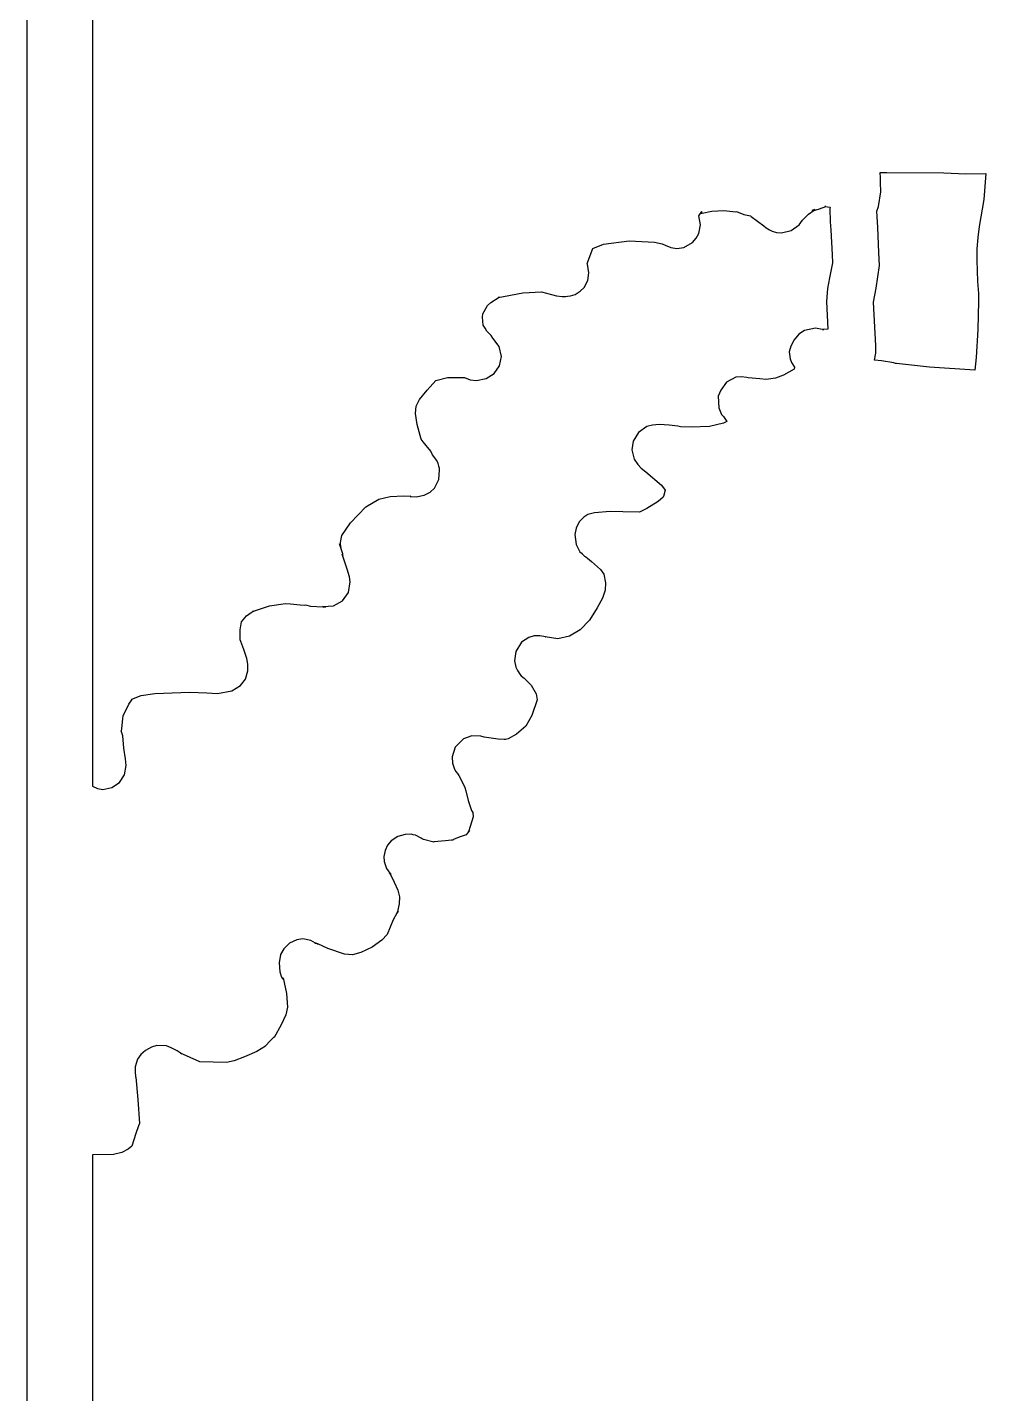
# Model space of a CAD drawing. Extents: x 2 to 598, y 1588 to 7998.
# Drawn here: x 383.6 to 481.7, y 7316.6 to 7456.4 of the extents above; entities that cross this region are included whole.
import ezdxf

# ---------------------------------------------------------------- set-up
doc = ezdxf.new("R2010")
doc.units = 0

msp = doc.modelspace()

# ---------------------------------------------------------------- linework, layer by layer
at = {"layer": 'Calque 1'}
for p, q in [((390.295, 7959.82), (390.295, 7378.73)), ((470.921, 7440.96946), (470.8848, 7441.52808)), ((470.8848, 7441.52808), (470.88519, 7441.52519)), ((470.88519, 7441.52519), (471.57559, 7441.51179)), ((471.57559, 7441.51179), (471.577, 7441.51)), ((471.577, 7441.51), (477.38802, 7441.4909)), ((477.38802, 7441.4909), (477.388, 7441.49)), ((477.388, 7441.49), (479.64419, 7441.38871)), ((479.64419, 7441.38871), (481.68231, 7441.41301)), ((481.68231, 7441.41301), (481.49421, 7438.7434)), ((470.9319, 7440.48577), (470.921, 7440.96946)), ((470.9717, 7439.54681), (470.9319, 7440.48577)), ((470.713167, 7438.049249), (470.9717, 7439.54681)), ((481.49421, 7438.7434), (481.02292, 7435.98957)), ((452.35166, 7437.08736), (452.62865, 7437.52661)), ((452.50979, 7436.15047), (452.35166, 7437.08736)), ((452.62865, 7437.52661), (452.543341, 7437.354901)), ((452.543341, 7437.354901), (452.693545, 7437.36336)), ((452.693545, 7437.36336), (453.66993, 7437.54781)), ((453.66993, 7437.54781), (453.67, 7437.55)), ((453.67, 7437.55), (454.89318, 7437.6482)), ((454.89318, 7437.6482), (456.136, 7437.51074)), ((456.136, 7437.51074), (456.1758, 7437.52834)), ((456.1758, 7437.52834), (456.95457, 7437.22707)), ((456.95457, 7437.22707), (457.61603, 7437.09994)), ((457.61603, 7437.09994), (457.70393, 7437.03384)), ((457.70393, 7437.03384), (458.3442, 7436.5424)), ((462.92618, 7436.65598), (463.54165, 7437.24303)), ((463.54165, 7437.24303), (464.131564, 7437.657465)), ((464.205075, 7437.722463), (463.907, 7437.61923)), ((463.907, 7437.61923), (463.988596, 7437.60927)), ((463.988596, 7437.60927), (464.68628, 7437.80475)), ((464.131564, 7437.657465), (464.205075, 7437.722463)), ((464.68628, 7437.80475), (465.31815, 7438.030508)), ((465.31815, 7438.030508), (465.24025, 7438.04505)), ((465.24025, 7438.04505), (465.76838, 7437.98875)), ((465.76838, 7437.98875), (465.74768, 7437.84354)), ((465.74768, 7437.84354), (465.774407, 7436.457451)), ((470.53865, 7437.56502), (470.713167, 7438.049249)), ((470.582929, 7437.028649), (470.53865, 7437.56502)), ((470.6482, 7435.90724), (470.582929, 7437.028649)), ((452.328893, 7435.281184), (452.50979, 7436.15047)), ((458.3442, 7436.5424), (458.9917, 7436.04785)), ((458.9917, 7436.04785), (459.24027, 7435.86233)), ((459.24027, 7435.86233), (459.38083, 7435.76413)), ((459.38083, 7435.76413), (459.55394, 7435.65819)), ((459.55394, 7435.65819), (459.84333, 7435.52022)), ((460.80193, 7435.35022), (461.79205, 7435.59568)), ((461.79205, 7435.59568), (461.79705, 7435.59868)), ((461.79705, 7435.59868), (462.607863, 7436.159771)), ((462.607863, 7436.159771), (462.92618, 7436.65598)), ((465.774407, 7436.457451), (465.8562, 7435.65556)), ((465.8562, 7435.65556), (465.96524, 7433.09396)), ((470.75827, 7433.32858), (470.6482, 7435.90724)), ((481.02292, 7435.98957), (480.87409, 7434.88472)), ((441.48049, 7433.75423), (442.58378, 7434.17901)), ((442.58378, 7434.17901), (445.200281, 7434.530272)), ((445.200281, 7434.530272), (447.78811, 7434.39915)), ((447.78811, 7434.39915), (448.59427, 7434.22655)), ((448.59427, 7434.22655), (448.90949, 7434.09116)), ((450.795235, 7433.836476), (451.69537, 7434.34334)), ((451.69537, 7434.34334), (452.077579, 7434.789469)), ((452.077579, 7434.789469), (452.328893, 7435.281184)), ((459.84333, 7435.52022), (460.28671, 7435.39102)), ((460.28671, 7435.39102), (460.80193, 7435.35022)), ((480.87409, 7434.88172), (480.78879, 7433.69937)), ((480.87409, 7434.88472), (480.87409, 7434.88172)), ((440.92703, 7432.21375), (441.48049, 7433.75423)), ((448.90949, 7434.09116), (449.482234, 7433.836176)), ((449.482234, 7433.836176), (450.07945, 7433.73201)), ((450.07945, 7433.73201), (450.795235, 7433.836476)), ((465.96524, 7433.09396), (466.02154, 7432.28677)), ((470.81147, 7431.99068), (470.75827, 7433.32858)), ((480.78879, 7433.69637), (480.77019, 7432.53933)), ((480.78879, 7433.69937), (480.78879, 7433.69637)), ((440.93403, 7432.13625), (440.92703, 7432.21375)), ((441.088613, 7431.242296), (440.93403, 7432.13625)), ((466.02154, 7432.28677), (465.701517, 7430.737695)), ((470.464941, 7429.690435), (470.81147, 7431.99068)), ((480.77019, 7432.53933), (480.84559, 7430.35548)), ((440.59619, 7429.75652), (440.98583, 7430.47069)), ((440.98583, 7430.47069), (440.98983, 7430.48209)), ((440.98983, 7430.48209), (441.088613, 7431.242296)), ((465.701517, 7430.737695), (465.499138, 7429.64014)), ((480.84559, 7430.35548), (480.94219, 7429.14367)), ((431.05051, 7428.20246), (431.90576, 7428.78175)), ((431.824629, 7428.734112), (432.35018, 7428.84375)), ((431.90576, 7428.78175), (431.824629, 7428.734112)), ((432.35018, 7428.84375), (434.343219, 7429.206535)), ((434.343219, 7429.206535), (436.23056, 7429.30367)), ((436.23056, 7429.30367), (437.78395, 7428.91197)), ((437.78395, 7428.91197), (438.33896, 7428.84687)), ((438.33896, 7428.84687), (438.48417, 7428.84187)), ((438.48417, 7428.84187), (438.69708, 7428.84187)), ((438.69708, 7428.84187), (438.90378, 7428.85217)), ((438.90378, 7428.85217), (439.21229, 7428.89817)), ((439.21229, 7428.89817), (439.67686, 7429.04752)), ((439.67686, 7429.04752), (440.20344, 7429.3643)), ((440.20344, 7429.3643), (440.59619, 7429.75652)), ((465.499138, 7429.64014), (465.3978, 7428.30665)), ((470.196, 7428.24), (470.464941, 7429.690435)), ((480.94219, 7429.14367), (480.95219, 7428.35406)), ((430.25108, 7427.05679), (430.38751, 7427.28934)), ((430.38751, 7427.28934), (430.703421, 7427.903895)), ((430.703421, 7427.903895), (431.05051, 7428.20246)), ((465.3978, 7428.30665), (465.53216, 7425.48822)), ((470.1964, 7428.24087), (470.196, 7428.24)), ((470.45168, 7423.79566), (470.1964, 7428.24087)), ((480.95219, 7428.35106), (480.88399, 7425.4453)), ((480.95219, 7428.35406), (480.95219, 7428.35106)), ((430.21338, 7426.72813), (430.25108, 7427.05679)), ((430.26248, 7425.89459), (430.21338, 7426.72813)), ((430.46712, 7425.59332), (430.26248, 7425.89459)), ((430.65677, 7425.28222), (430.46712, 7425.59332)), ((431.09344, 7424.84194), (430.65677, 7425.28222)), ((431.2464, 7424.57529), (431.09344, 7424.84194)), ((431.917599, 7423.732084), (431.2464, 7424.57529)), ((462.081201, 7424.392696), (461.732581, 7423.746624)), ((462.569939, 7424.969433), (462.081201, 7424.392696)), ((463.13141, 7425.33949), (462.569939, 7424.969433)), ((463.13541, 7425.34249), (463.13141, 7425.33949)), ((464.265084, 7425.584489), (463.13541, 7425.34249)), ((464.7937, 7425.49132), (464.265084, 7425.584489)), ((465.120424, 7425.462183), (464.7937, 7425.49132)), ((465.53216, 7425.48822), (464.98439, 7425.45202)), ((464.98439, 7425.45202), (465.120424, 7425.462183)), ((480.88399, 7425.4453), (480.7238, 7422.60309)), ((432.15694, 7422.69582), (431.917599, 7423.732084)), ((461.732581, 7423.746624), (461.59146, 7423.16856)), ((461.59146, 7423.16856), (461.664869, 7422.44204)), ((470.29862, 7422.3296), (470.45468, 7423.03395)), ((470.45468, 7423.03395), (470.45168, 7423.79566)), ((431.405978, 7420.954547), (431.955416, 7421.737275)), ((431.955416, 7421.737275), (432.15694, 7422.69582)), ((461.664869, 7422.44204), (461.81522, 7422.08026)), ((461.81522, 7422.08026), (462.12011, 7421.58727)), ((471.035, 7422.25), (470.29862, 7422.3296)), ((471.0355, 7422.24135), (471.035, 7422.25)), ((472.29124, 7422.03464), (471.0355, 7422.24135)), ((472.45608, 7421.97574), (472.29124, 7422.03464)), ((472.56047, 7421.96334), (472.45608, 7421.97574)), ((475.94993, 7421.60936), (472.56047, 7421.96334)), ((480.5853, 7421.28534), (475.94993, 7421.60936)), ((480.7238, 7422.60309), (480.5853, 7421.28534)), ((424.54965, 7419.24642), (425.42936, 7420.22563)), ((425.42936, 7420.22563), (426.61981, 7420.54763)), ((426.61981, 7420.54763), (428.35304, 7420.54763)), ((428.35304, 7420.54763), (428.952373, 7420.314815)), ((428.952373, 7420.314815), (429.59327, 7420.23344)), ((429.59327, 7420.23344), (430.591103, 7420.426861)), ((430.591103, 7420.426861), (431.405978, 7420.954547)), ((456.118092, 7420.588859), (455.15515, 7420.08089)), ((456.68064, 7420.61832), (456.118092, 7420.588859)), ((457.23874, 7420.55582), (456.68064, 7420.61832)), ((457.38602, 7420.50152), (457.23874, 7420.55582)), ((458.579865, 7420.396479), (457.38602, 7420.50152)), ((459.23965, 7420.32686), (458.579865, 7420.396479)), ((460.165536, 7420.489179), (459.23965, 7420.32686)), ((461.011486, 7420.796725), (460.165536, 7420.489179)), ((462.08031, 7421.40534), (461.011486, 7420.796725)), ((462.14131, 7421.56347), (462.08031, 7421.40534)), ((462.12011, 7421.58727), (462.14131, 7421.56347)), ((423.775904, 7418.309665), (424.54965, 7419.24642)), ((454.57931, 7419.238306), (454.29939, 7418.63498)), ((455.15515, 7420.08089), (454.57931, 7419.238306)), ((423.35249, 7416.873602), (423.408398, 7417.622776)), ((423.408398, 7417.622776), (423.775904, 7418.309665)), ((454.29939, 7418.63498), (454.38569, 7417.44332)), ((454.38569, 7417.44332), (454.670651, 7416.760705)), ((423.51354, 7415.74999), (423.35249, 7416.873602)), ((454.670651, 7416.760705), (454.85905, 7416.55449)), ((454.85905, 7416.55449), (455.19288, 7416.04806)), ((455.19288, 7416.04806), (454.86835, 7415.87339)), ((423.944, 7414.24), (423.51354, 7415.74999)), ((446.17448, 7414.93015), (445.631699, 7414.016751)), ((447.030976, 7415.537801), (446.17448, 7414.93015)), ((447.6023, 7415.67068), (447.030976, 7415.537801)), ((448.28702, 7415.73118), (447.6023, 7415.67068)), ((449.28799, 7415.66968), (448.28702, 7415.73118)), ((450.186756, 7415.557335), (449.28799, 7415.66968)), ((450.475, 7415.51), (450.186756, 7415.557335)), ((451.5483, 7415.46073), (450.47498, 7415.51553)), ((450.47498, 7415.51553), (450.475, 7415.51)), ((453.423314, 7415.523555), (451.5483, 7415.46073)), ((454.868, 7415.87), (453.423314, 7415.523555)), ((454.86835, 7415.87339), (454.868, 7415.87)), ((423.94442, 7414.23911), (423.944, 7414.24)), ((424.12064, 7413.96213), (423.94442, 7414.23911)), ((424.90612, 7413.00612), (424.12064, 7413.96213)), ((445.631699, 7414.016751), (445.48512, 7413.12871)), ((425.09422, 7412.61958), (424.90612, 7413.00612)), ((425.544761, 7412.062085), (425.09422, 7412.61958)), ((425.66111, 7411.75968), (425.544761, 7412.062085)), ((445.48512, 7413.12871), (445.71301, 7412.20474)), ((445.71301, 7412.20474), (446.08353, 7411.62855)), ((425.74951, 7411.46306), (425.66111, 7411.75968)), ((425.747189, 7410.107936), (425.81151, 7411.10649)), ((425.79391, 7411.23051), (425.74951, 7411.46306)), ((425.81151, 7411.10649), (425.79391, 7411.23051)), ((446.08353, 7411.62855), (446.44578, 7411.26061)), ((446.44578, 7411.26061), (446.91036, 7410.8782)), ((446.91036, 7410.8782), (446.911, 7410.88)), ((446.911, 7410.88), (448.52537, 7409.52815)), ((424.86273, 7408.82342), (425.28131, 7409.22237)), ((425.28131, 7409.22237), (425.747189, 7410.107936)), ((448.52537, 7409.52815), (448.890395, 7409.031565)), ((448.890395, 7409.031565), (448.73156, 7408.38765)), ((418.27767, 7407.32514), (419.60834, 7408.10701)), ((419.60834, 7408.10701), (420.758152, 7408.381824)), ((420.758152, 7408.381824), (422.17408, 7408.43619)), ((422.17408, 7408.43619), (422.174, 7408.44)), ((422.174, 7408.44), (422.86543, 7408.3893)), ((422.86543, 7408.3893), (422.814988, 7408.371863)), ((422.814988, 7408.371863), (423.40287, 7408.3356)), ((423.40287, 7408.3356), (424.238805, 7408.496774)), ((424.238805, 7408.496774), (424.86273, 7408.82342)), ((448.19048, 7407.87137), (447.01019, 7407.15824)), ((448.67366, 7408.30545), (448.19048, 7407.87137)), ((448.73156, 7408.38765), (448.67366, 7408.30545)), ((416.71136, 7405.67098), (418.27767, 7407.32514)), ((440.556692, 7406.251525), (440.10558, 7405.78132)), ((440.993538, 7406.523747), (440.556692, 7406.251525)), ((441.67706, 7406.71356), (440.993538, 7406.523747)), ((441.67806, 7406.71356), (441.67706, 7406.71356)), ((443.265998, 7406.84674), (441.67806, 7406.71356)), ((444.555896, 7406.808362), (443.265998, 7406.84674)), ((446.2752, 7406.77346), (444.555896, 7406.808362)), ((447.009, 7407.16), (446.2752, 7406.77346)), ((447.01019, 7407.15824), (447.009, 7407.16)), ((415.82925, 7404.38992), (416.71136, 7405.67098)), ((439.779765, 7405.147327), (439.656108, 7404.48606)), ((440.10558, 7405.78132), (439.779765, 7405.147327)), ((415.916344, 7402.498171), (415.58637, 7403.53778)), ((415.58637, 7403.53778), (415.72021, 7403.15795)), ((415.685578, 7403.680136), (415.82925, 7404.38992)), ((415.72021, 7403.15795), (415.685578, 7403.680136)), ((439.656108, 7404.48606), (439.78208, 7403.44865)), ((439.78208, 7403.44865), (440.17316, 7402.706544)), ((416.361, 7400.94), (415.84992, 7402.45877)), ((415.84992, 7402.45877), (415.908349, 7402.339597)), ((415.908349, 7402.339597), (415.916344, 7402.498171)), ((440.17316, 7402.706544), (440.40737, 7402.5257)), ((440.40737, 7402.5257), (440.41537, 7402.5138)), ((440.41537, 7402.5138), (440.65153, 7402.27867)), ((440.65153, 7402.27867), (440.76108, 7402.18717)), ((440.76108, 7402.18717), (440.93162, 7402.06108)), ((440.93162, 7402.06108), (440.94352, 7402.05408)), ((440.94352, 7402.05408), (441.36107, 7401.73524)), ((416.615, 7400.15), (416.36075, 7400.94633)), ((416.36075, 7400.94633), (416.361, 7400.94)), ((441.36107, 7401.73524), (442.268519, 7400.896192)), ((442.268519, 7400.896192), (442.60854, 7400.418)), ((416.483847, 7398.550397), (416.65903, 7399.63814)), ((416.61513, 7400.14044), (416.615, 7400.15)), ((416.65903, 7399.63814), (416.61513, 7400.14044)), ((442.60854, 7400.418), (442.786888, 7399.548519)), ((442.786888, 7399.548519), (442.753526, 7398.792472)), ((415.876484, 7397.690356), (416.483847, 7398.550397)), ((442.481014, 7397.986194), (441.94191, 7396.96602)), ((442.753526, 7398.792472), (442.481014, 7397.986194)), ((406.05319, 7396.16561), (406.53119, 7396.48962)), ((406.53119, 7396.48962), (406.806181, 7396.653065)), ((406.68467, 7396.60228), (408.404246, 7397.181092)), ((406.806181, 7396.653065), (406.68467, 7396.60228)), ((408.404246, 7397.181092), (410.05759, 7397.4229)), ((410.05759, 7397.4229), (410.56454, 7397.3841)), ((410.56454, 7397.3841), (411.54226, 7397.28023)), ((411.54226, 7397.28023), (411.543, 7397.28)), ((411.543, 7397.28), (412.037565, 7397.269587)), ((412.037565, 7397.269587), (412.08354, 7397.284)), ((412.08354, 7397.284), (412.608434, 7397.161911)), ((412.608434, 7397.161911), (413.88188, 7397.07058)), ((413.86126, 7397.1029), (414.960951, 7397.170398)), ((414.133774, 7397.063762), (413.86126, 7397.1029)), ((413.88188, 7397.07058), (413.88388, 7397.07058)), ((413.88388, 7397.07058), (413.884, 7397.07)), ((413.884, 7397.07), (414.07985, 7397.076)), ((414.07985, 7397.076), (414.133774, 7397.063762)), ((414.960951, 7397.170398), (415.876484, 7397.690356)), ((441.943, 7396.97), (441.1539, 7395.72356)), ((441.94191, 7396.96602), (441.943, 7396.97)), ((405.42067, 7394.71712), (405.55968, 7395.55118)), ((405.55968, 7395.55118), (406.05319, 7396.16561)), ((441.1539, 7395.72356), (440.200118, 7394.742768)), ((405.42867, 7393.70891), (405.42067, 7394.71712)), ((405.48707, 7393.54355), (405.42867, 7393.70891)), ((434.94139, 7393.94724), (434.20655, 7393.46252)), ((435.48141, 7394.10331), (434.94139, 7393.94724)), ((436.0638, 7394.12811), (435.48141, 7394.10331)), ((436.49168, 7394.05471), (436.0638, 7394.12811)), ((436.65136, 7394.00611), (436.49168, 7394.05471)), ((437.919269, 7393.823029), (436.62756, 7394.01411)), ((436.62756, 7394.01411), (436.65136, 7394.00611)), ((439.116015, 7394.087586), (437.919269, 7393.823029)), ((440.200118, 7394.742768), (439.116015, 7394.087586)), ((405.78214, 7392.71259), (405.48707, 7393.54355)), ((406.07877, 7391.7819), (405.78214, 7392.71259)), ((433.604, 7392.51891), (433.47946, 7391.55359)), ((434.20655, 7393.46252), (433.604, 7392.51891)), ((406.20176, 7391.20002), (406.07877, 7391.7819)), ((406.20876, 7390.52203), (406.20176, 7391.20002)), ((433.47946, 7391.55359), (433.61382, 7390.92521)), ((433.61382, 7390.92521), (433.78022, 7390.56037)), ((405.433648, 7389.025167), (405.94728, 7389.6766)), ((405.94728, 7389.6766), (406.20876, 7390.52203)), ((433.78022, 7390.56037), (434.02723, 7390.20122)), ((434.02723, 7390.20122), (434.17709, 7390.03689)), ((434.17709, 7390.03689), (434.33729, 7389.89064)), ((434.33729, 7389.89064), (434.46441, 7389.79194)), ((434.46441, 7389.79194), (434.50261, 7389.76504)), ((434.50261, 7389.76504), (435.19353, 7389.05242)), ((395.279219, 7388.015478), (396.688532, 7388.230726)), ((396.688532, 7388.230726), (400.236, 7388.35629)), ((400.236, 7388.35629), (401.99558, 7388.28289)), ((401.99558, 7388.28289), (403.104608, 7388.228424)), ((403.104608, 7388.228424), (404.56132, 7388.49786)), ((404.56132, 7388.49786), (405.433648, 7389.025167)), ((435.19353, 7389.05242), (435.680011, 7388.171304)), ((435.680011, 7388.171304), (435.78109, 7387.56621)), ((393.43848, 7385.91664), (394.02759, 7387.13311)), ((394.02759, 7387.13311), (394.326753, 7387.581006)), ((394.326753, 7387.581006), (394.34489, 7387.64677)), ((394.34489, 7387.64677), (395.279219, 7388.015478)), ((435.78109, 7387.56621), (435.261887, 7385.971044)), ((393.306743, 7384.595221), (393.41318, 7385.64534)), ((393.41318, 7385.64534), (393.43848, 7385.91664)), ((435.261887, 7385.971044), (434.63284, 7384.85785)), ((393.402948, 7383.901204), (393.24058, 7384.40872)), ((393.24058, 7384.40872), (393.27015, 7384.382999)), ((393.27015, 7384.382999), (393.306743, 7384.595221)), ((393.52687, 7382.60573), (393.402948, 7383.901204)), ((429.12356, 7383.89233), (428.26418, 7383.57866)), ((430.02118, 7383.86543), (429.12356, 7383.89233)), ((430.3793, 7383.75639), (430.02118, 7383.86543)), ((433.66959, 7384.05738), (432.83243, 7383.59074)), ((434.63284, 7384.85785), (433.66959, 7384.05738)), ((393.66794, 7381.5443), (393.52687, 7382.60573)), ((427.42238, 7382.71979), (427.11232, 7381.73949)), ((428.26418, 7383.57866), (427.42238, 7382.71979)), ((430.3873, 7383.75239), (430.3793, 7383.75639)), ((431.796, 7383.54), (430.3873, 7383.75239)), ((431.79693, 7383.5474), (431.796, 7383.54)), ((432.42841, 7383.5076), (431.79693, 7383.5474)), ((432.54313, 7383.5016), (432.42841, 7383.5076)), ((432.832, 7383.59), (432.54313, 7383.5016)), ((432.83243, 7383.59074), (432.832, 7383.59)), ((393.76404, 7380.85855), (393.66794, 7381.5443)), ((427.11232, 7381.73949), (427.14172, 7381.08992)), ((427.14172, 7381.08992), (427.34068, 7380.48014)), ((393.060336, 7379.121036), (393.575208, 7379.902089)), ((393.575208, 7379.902089), (393.76404, 7380.85855)), ((427.34068, 7380.48014), (427.48227, 7380.22692)), ((427.48227, 7380.22692), (427.6342, 7380.01505)), ((427.6342, 7380.01505), (427.78975, 7379.84193)), ((427.78975, 7379.84193), (427.81045, 7379.80003)), ((427.81045, 7379.80003), (428.40059, 7378.5815)), ((390.295, 7378.73), (390.811976, 7378.500244)), ((390.811976, 7378.500244), (391.3616, 7378.40134)), ((391.3616, 7378.40134), (392.296707, 7378.594438)), ((392.296707, 7378.594438), (393.060336, 7379.121036)), ((428.40059, 7378.5815), (428.49459, 7378.24561)), ((428.49459, 7378.24561), (428.72197, 7377.27719)), ((428.72197, 7377.27719), (429.092764, 7376.252039)), ((429.243782, 7375.589086), (428.94624, 7374.62206)), ((429.092764, 7376.252039), (429.22736, 7376.05608)), ((429.22736, 7376.05608), (429.243782, 7375.589086)), ((428.85994, 7374.18952), (428.722755, 7374.039476)), ((428.94624, 7374.62206), (428.786011, 7374.062534)), ((428.786011, 7374.062534), (428.85994, 7374.18952)), ((420.50199, 7372.70982), (420.2374, 7372.1481)), ((420.85597, 7373.14184), (420.50199, 7372.70982)), ((421.53035, 7373.60073), (420.85597, 7373.14184)), ((422.30446, 7373.8064), (421.53035, 7373.60073)), ((422.903599, 7373.812758), (422.30446, 7373.8064)), ((423.09821, 7373.7516), (422.903599, 7373.812758)), ((423.365312, 7373.709351), (423.09821, 7373.7516)), ((423.9147, 7373.41415), (423.365312, 7373.709351)), ((423.9187, 7373.41115), (423.9147, 7373.41415)), ((424.03135, 7373.33725), (423.9187, 7373.41115)), ((424.16261, 7373.27425), (424.03135, 7373.33725)), ((425.238, 7373.02), (424.16261, 7373.27425)), ((426.409966, 7373.147502), (425.23764, 7373.02321)), ((425.23764, 7373.02321), (425.238, 7373.02)), ((427.025098, 7373.217621), (426.409966, 7373.147502)), ((427.18378, 7373.21286), (427.025098, 7373.217621)), ((427.245861, 7373.2636), (427.18378, 7373.21286)), ((427.807, 7373.51), (427.245861, 7373.2636)), ((427.80781, 7373.50119), (427.807, 7373.51)), ((428.5256, 7373.74976), (427.80781, 7373.50119)), ((428.722755, 7374.039476), (428.5256, 7373.74976)), ((420.2374, 7372.1481), (420.1263, 7371.5502)), ((420.1263, 7371.5502), (420.1547, 7371.02155)), ((420.1547, 7371.02155), (420.39345, 7370.3048)), ((420.39345, 7370.3048), (420.83218, 7369.70794)), ((420.83218, 7369.70794), (420.693573, 7369.853586)), ((420.693573, 7369.853586), (420.78358, 7369.70494)), ((420.78358, 7369.70494), (421.16392, 7368.90395)), ((421.16392, 7368.90395), (421.537179, 7368.103434)), ((421.537179, 7368.103434), (421.711669, 7367.406068)), ((421.711669, 7367.406068), (421.696001, 7366.71247)), ((421.453881, 7365.74332), (421.07921, 7365.06646)), ((421.49879, 7365.92326), (421.431329, 7365.694885)), ((421.431329, 7365.694885), (421.56549, 7365.92326)), ((421.575694, 7365.935331), (421.453881, 7365.74332)), ((421.696001, 7366.71247), (421.49879, 7365.92326)), ((421.56549, 7365.92326), (421.575694, 7365.935331)), ((421.07921, 7365.06646), (420.45186, 7363.54614)), ((411.198234, 7363.015161), (410.46854, 7362.66505)), ((411.826026, 7363.101014), (411.198234, 7363.015161)), ((412.63533, 7362.9379), (411.826026, 7363.101014)), ((413.13608, 7362.6883), (412.63533, 7362.9379)), ((419.901355, 7362.993549), (418.90622, 7362.27025)), ((420.45186, 7363.54614), (419.901355, 7362.993549)), ((409.554128, 7361.528879), (409.40866, 7360.66207)), ((409.870402, 7362.10642), (409.554128, 7361.528879)), ((410.46854, 7362.66505), (409.870402, 7362.10642)), ((413.09768, 7362.6738), (413.05428, 7362.6798)), ((413.05428, 7362.6798), (413.16538, 7362.6728)), ((413.3049, 7362.6133), (413.09768, 7362.6738)), ((413.17638, 7362.6728), (413.13608, 7362.6883)), ((413.16538, 7362.6728), (413.18088, 7362.6658)), ((413.18088, 7362.6658), (413.16638, 7362.6728)), ((413.16638, 7362.6728), (413.17638, 7362.6728)), ((413.3422, 7362.6061), (413.2719, 7362.634)), ((413.2719, 7362.634), (413.3045, 7362.6169)), ((413.3045, 7362.617), (413.3422, 7362.6061)), ((413.3045, 7362.6169), (413.3045, 7362.617)), ((413.3099, 7362.6103), (413.3049, 7362.6133)), ((413.343, 7362.6), (413.3099, 7362.6103)), ((413.3599, 7362.6), (413.3428, 7362.605)), ((413.3428, 7362.605), (413.343, 7362.6)), ((413.364, 7362.6), (413.3459, 7362.606)), ((413.3459, 7362.606), (413.3599, 7362.6)), ((413.36519, 7362.60031), (413.364, 7362.6)), ((413.36619, 7362.60031), (413.36519, 7362.60031)), ((413.37019, 7362.59731), (413.36619, 7362.60031)), ((413.37219, 7362.59731), (413.37019, 7362.59731)), ((413.43679, 7362.57871), (413.37219, 7362.59731)), ((413.79387, 7362.40043), (413.43679, 7362.57871)), ((413.872467, 7362.363439), (413.79387, 7362.40043)), ((414.36541, 7362.11776), (413.872467, 7362.363439)), ((416.07177, 7361.53743), (414.36541, 7362.11776)), ((416.91358, 7361.47133), (416.07177, 7361.53743)), ((417.773854, 7361.722826), (416.91358, 7361.47133)), ((418.90622, 7362.27025), (417.773854, 7361.722826)), ((409.40866, 7360.66207), (409.487242, 7359.74028)), ((409.487242, 7359.74028), (409.651588, 7359.179766)), ((409.651588, 7359.179766), (409.794591, 7358.972572)), ((409.794591, 7358.972572), (409.80915, 7359.11074)), ((409.80915, 7359.11074), (410.140045, 7357.528376)), ((410.140045, 7357.528376), (410.24633, 7356.12746)), ((410.24633, 7356.12746), (410.089639, 7355.355799)), ((410.089639, 7355.355799), (409.60348, 7354.33171)), ((409.60348, 7354.33171), (408.89293, 7353.03101)), ((395.744115, 7351.706917), (395.242656, 7351.268041)), ((396.325712, 7352.042253), (395.744115, 7351.706917)), ((396.90252, 7352.20858), (396.325712, 7352.042253)), ((397.875283, 7352.166284), (396.90252, 7352.20858)), ((398.36962, 7351.96312), (397.875283, 7352.166284)), ((398.96028, 7351.64996), (398.36962, 7351.96312)), ((408.00874, 7352.12926), (407.131777, 7351.579254)), ((408.032973, 7352.190636), (408.00874, 7352.12926)), ((408.46195, 7352.65171), (408.032973, 7352.190636)), ((408.896646, 7353.0807), (408.46195, 7352.65171)), ((408.89293, 7353.03101), (408.896646, 7353.0807)), ((394.90626, 7350.79109), (394.664731, 7350.01372)), ((395.242656, 7351.268041), (394.90626, 7350.79109)), ((399.388402, 7351.392874), (398.96028, 7351.64996)), ((399.30607, 7351.42005), (399.306, 7351.42)), ((399.306, 7351.42), (399.45359, 7351.34825)), ((401.292, 7350.54), (399.30607, 7351.42005)), ((399.45359, 7351.34825), (399.388402, 7351.392874)), ((401.29287, 7350.53246), (401.292, 7350.54)), ((404.01571, 7350.46166), (401.29287, 7350.53246)), ((404.800106, 7350.641215), (404.01571, 7350.46166)), ((405.86417, 7351.04664), (404.800106, 7350.641215)), ((407.131777, 7351.579254), (405.86417, 7351.04664)), ((394.664731, 7350.01372), (394.65718, 7349.52192)), ((394.65718, 7349.52192), (394.710343, 7348.998394)), ((394.710343, 7348.998394), (394.72848, 7348.97415)), ((394.72848, 7348.97415), (394.95637, 7346.68954)), ((394.95637, 7346.68954), (395.12329, 7344.22044)), ((395.007587, 7343.993322), (394.734785, 7343.192335)), ((395.12329, 7344.22044), (395.007587, 7343.993322)), ((394.734785, 7343.192335), (394.31403, 7341.90326)), ((390.30859, 7341.01443), (390.29519, 7341.01843)), ((390.29519, 7341.01843), (390.2957, 6903.82143)), ((392.45392, 7341.03956), (390.30859, 7341.01443)), ((393.299895, 7341.245288), (392.45392, 7341.03956)), ((393.9616, 7341.5839), (393.299895, 7341.245288)), ((394.31403, 7341.90326), (393.9616, 7341.5839))]:
    msp.add_line(p, q, dxfattribs=at)
at = {"layer": 'coupe'}
for p, q in [((383.639, 7318.58), (383.639, 7998)), ((383.639, 6865.64), (383.639, 7318.58))]:
    msp.add_line(p, q, dxfattribs=at)

doc.saveas('drawing.dxf')
